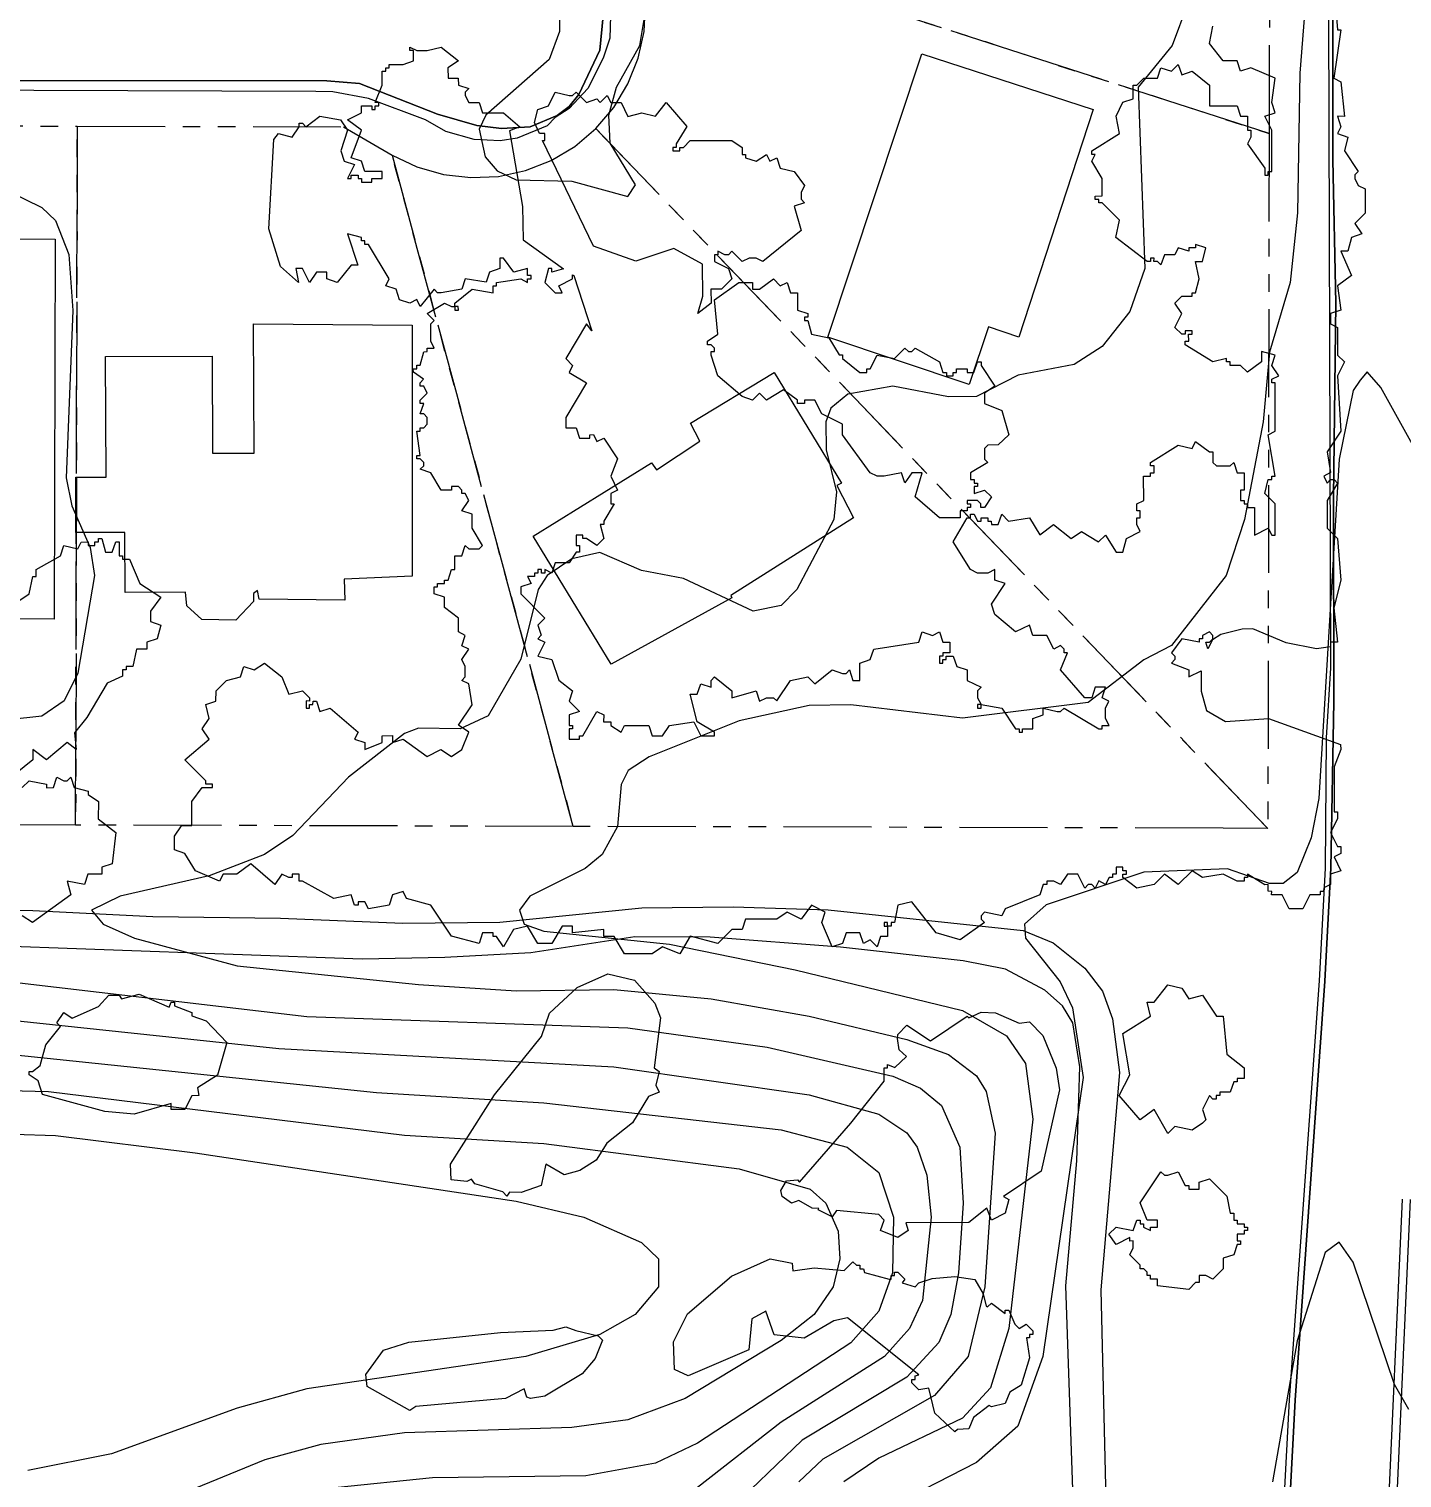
# Model space of a CAD drawing. Header units: metres. Extents: x -550 to 550, y -500 to 950.
# Drawn here: x 52.1 to 151.3, y 738.2 to 842.9 of the extents above; entities that cross this region are included whole.
import ezdxf

# ---------------------------------------------------------------- set-up
doc = ezdxf.new("R2010")
doc.units = ezdxf.units.M
doc.header["$LTSCALE"] = 2
doc.linetypes.add('PHANTOM', pattern=[6.35, 3.175, -0.635, 0.635, -0.635, 0.635, -0.635])
for name, color, linetype in [('SITE-BLDG-EXIST', 7, 'CONTINUOUS'), ('SITE-PROPERTY', 7, 'PHANTOM'), ('SITE-ROAD-CURB', 7, 'CONTINUOUS'), ('SITE-ROAD-GRAVEL', 32, 'CONTINUOUS'), ('SITE-ROAD-PAVED', 7, 'CONTINUOUS'), ('SITE-TREE-CANOPY', 94, 'CONTINUOUS'), ('TOPO-CONTOUR-MAJOR', 8, 'CONTINUOUS'), ('TOPO-CONTOUR-MINOR', 9, 'CONTINUOUS')]:
    doc.layers.add(name, color=color, linetype=linetype)

msp = doc.modelspace()

# ---------------------------------------------------------------- linework, layer by layer
at = {"layer": 'SITE-BLDG-EXIST'}
for points in [[(109.84, 820.6), (116.62, 841.08), (128.99, 837.05), (123.63, 820.61), (121.43, 821.34), (120.04, 817.19)], [(32.49, 798.81), (32.54, 817.54), (44.08, 817.51), (44.11, 827.71), (54.03, 827.69), (53.95, 800.23), (47.38, 800.25), (47.39, 803.12), (39.58, 803.15), (39.57, 798.78)], [(74.91, 803.12), (74.95, 801.61), (68.76, 801.67), (68.65, 802.3), (68.34, 802.08), (68.34, 801.52), (67.08, 800.17), (64.63, 800.2), (63.54, 801.19), (63.45, 802.18), (59.08, 802.17), (59.06, 806.5), (55.52, 806.49), (55.51, 810.48), (57.7, 810.49), (57.67, 819.21), (65.37, 819.23), (65.39, 812.22), (68.39, 812.23), (68.36, 821.56), (79.81, 821.46), (79.81, 803.34)], [(97.09, 811.52), (97.47, 811.02), (100.6, 813.08), (99.92, 814.39), (105.95, 818.05), (110.82, 810.05), (110.48, 809.89), (111.7, 807.55), (102.83, 801.95), (102.9, 801.78), (94.19, 796.97), (88.54, 806.22)]]:
    msp.add_lwpolyline(points, close=True, dxfattribs=at)
at = {"layer": 'SITE-PROPERTY'}
for points in [[(141.71, 835.32), (95.05, 850.38), (93.03, 853.89), (93.05, 867.16), (141.78, 867.1)], [(141.62, 785.11), (93.08, 835.67), (94.38, 837.19), (95.4, 838.9), (96.14, 840.75), (96.56, 842.69), (96.66, 844.68), (96.44, 846.67), (95.89, 848.58), (95.05, 850.38), (141.71, 835.32)], [(55.5, 785.35), (29.98, 785.42), (30.1, 835.93), (55.62, 835.85)], [(91.44, 785.26), (55.5, 785.35), (55.62, 835.85), (74.86, 835.8), (78.36, 833.76)], [(138.39, 785.13), (91.44, 785.26), (78.36, 833.76), (80.16, 832.92), (82.08, 832.36), (84.06, 832.13), (86.05, 832.22), (87.99, 832.64), (89.85, 833.37), (91.56, 834.38), (93.08, 835.67), (141.62, 785.11)]]:
    msp.add_lwpolyline(points, close=True, dxfattribs=at)
at = {"layer": 'SITE-ROAD-CURB'}
for points in [[(142.42, 729.24), (143.19, 743.83), (145.36, 774.11), (145.78, 782.25), (145.86, 791.66), (146.16, 796.71), (145.85, 898.88), (145.9, 950), (146.39, 950), (146.39, 949.79), (146.31, 833.42), (146.54, 823.07), (146.36, 809.01), (146.39, 794.29), (146.17, 782.24), (145.74, 774.09), (143.58, 743.81), (142.81, 729.21)], [(-8.09, 839.14), (73.65, 839.12), (76, 838.93), (81.64, 836.71), (84.47, 835.9), (86.27, 835.68), (88.34, 835.81), (90.28, 836.61), (91.15, 837.27), (91.84, 838.14), (93.36, 841.33), (93.61, 843.81)], [(94.13, 843.82), (94.1, 842.21), (93.6, 840.77), (92.51, 838.56), (91.16, 837.12), (90.14, 836.47), (89.57, 835.86), (87.39, 834.99), (86.17, 834.78), (84.3, 834.88), (82.24, 835.45), (80.77, 836.3), (76.65, 837.84), (74.09, 838.32), (72.86, 838.34), (45.66, 838.44)]]:
    msp.add_lwpolyline(points, dxfattribs=at)
at = {"layer": 'SITE-ROAD-GRAVEL'}
for points in [[(38.96, 779.46), (52.4, 779.19), (61.08, 778.76), (70.31, 778.63), (79.13, 778.28), (86.14, 778.35), (96.41, 779.38), (102.99, 779.46), (109.85, 779.24), (123.95, 777.75), (126.11, 776.84), (128.4, 775.01), (129.68, 773.35), (130.4, 771.37), (130.9, 767.48), (129.56, 751.77), (130, 732.54)], [(127.71, 732.44), (127.02, 752.07), (127.83, 761.11), (128.04, 767.9), (127.52, 771.07), (126.78, 772.29), (125.5, 773.43), (122.66, 774.95), (119.62, 775.55), (110.74, 776.53), (101.34, 777.27), (95.89, 777.28), (88.38, 776.12), (82.16, 775.78), (76.2, 775.68), (48.21, 776.69), (23.86, 776.21), (-17.89, 775.81), (-31.47, 775.21), (-59.46, 775.36), (-72.33, 776.26), (-94.79, 776.88)]]:
    msp.add_lwpolyline(points, dxfattribs=at)
at = {"layer": 'SITE-ROAD-PAVED'}
for points in [[(142.81, 729.21), (143.58, 743.81), (145.74, 774.09), (146.17, 782.24), (146.39, 794.29), (146.36, 809.01), (146.54, 823.07), (146.31, 833.42), (146.39, 950), (154.01, 950)], [(93.61, 843.81), (93.36, 841.33), (91.84, 838.14), (91.15, 837.27), (90.28, 836.61), (88.34, 835.81), (86.27, 835.68), (84.47, 835.9), (81.64, 836.71), (76, 838.93), (73.65, 839.12), (-8.09, 839.14)], [(151.32, 758.33), (150.2, 733.23)], [(150.79, 733.2), (151.92, 758.3)]]:
    msp.add_lwpolyline(points, dxfattribs=at)
at = {"layer": 'SITE-TREE-CANOPY'}
for points in [[(146.4, 845.81), (146.64, 842.81), (146.9, 842.81), (146.39, 839.31), (146.9, 839.06), (147.15, 836.55), (146.65, 836.56), (146.9, 835.81), (146.65, 835.31), (147.4, 835.06), (147.15, 834.06), (148.15, 832.56), (147.9, 832.32), (147.89, 832.06), (148.15, 831.56), (148.65, 831.31), (148.65, 829.56), (147.9, 828.81), (148.4, 828.07), (147.65, 827.81), (147.4, 826.81), (146.9, 826.81), (147.65, 825.06), (146.65, 824.31), (146.9, 822.56), (146.15, 822.31), (146.15, 821.56), (146.65, 821.3), (146.65, 819.31), (147.15, 818.81), (146.65, 817.81), (146.9, 813.81), (145.9, 812.31), (146.15, 810.82), (145.65, 810.56), (145.9, 810.06), (146.15, 810.32), (146.4, 810.31), (146.64, 810.06), (145.9, 808.81), (145.9, 806.81), (146.65, 806.07), (146.9, 803.06), (146.39, 801.06), (146.65, 798.56), (146.15, 798.56), (146.15, 798.23), (145.14, 798.09), (142.94, 798.52), (140.54, 799.53), (139.76, 799.5), (138.22, 799.12), (137.63, 798.74), (137.28, 798.09), (137.15, 798.56), (137.4, 798.56), (137.65, 798.81), (137.65, 799.06), (137.4, 799.31), (136.9, 799.06), (136.9, 798.81), (136.65, 798.81), (136.65, 798.56), (135.4, 798.8), (134.65, 797.8), (134.9, 797.56), (134.9, 797.31), (134.65, 797.06), (135.9, 796.56), (135.9, 796.06), (136.8, 796.51), (136.79, 795.02), (137.18, 793.64), (138.55, 792.85), (141.67, 793.06), (146.86, 791.17), (146.9, 790.81), (146.4, 789.56), (146.4, 786.31), (146.65, 786.31), (146.65, 785.81), (146.15, 784.81), (146.65, 783.81), (146.9, 783.81), (146.9, 783.31), (146.4, 783.06), (146.9, 782.06), (146.14, 781.81), (146.15, 781.06), (145.65, 780.82), (145.64, 780.56), (145.4, 780.56), (145.4, 780.32), (144.65, 780.31), (144.15, 779.3), (143.15, 779.31), (142.65, 780.31), (141.89, 780.31), (141.9, 780.56), (141.65, 780.57), (141.65, 781.07), (141.4, 781.05), (140.15, 781.81), (140.15, 781.56), (139.9, 781.56), (139.9, 781.31), (139.4, 781.31), (138.4, 781.82), (136.9, 781.56), (136.15, 782.06), (135.15, 781.06), (134.15, 781.81), (133.4, 781.07), (132.15, 780.81), (131.15, 781.56), (131.15, 781.81), (131.4, 781.81), (131.4, 782.06), (131.15, 782.06), (131.15, 782.31), (130.65, 782.31), (130.65, 781.81), (130.4, 781.81), (130.4, 781.56), (130.15, 781.56), (129.9, 781.06), (129.4, 781.32), (129.14, 780.81), (128.9, 781.06), (128.65, 781.06), (128.4, 780.8), (127.9, 781.81), (127.14, 781.81), (126.64, 781.06), (126.15, 781.31), (125.65, 781.31), (125.65, 781.06), (125.4, 781.06), (125.15, 780.31), (122.65, 779.31), (122.4, 778.81), (121.14, 779.06), (120.9, 778.81), (120.9, 778.56), (121.15, 778.31), (119.4, 777.06), (117.65, 777.56), (115.9, 779.81), (114.9, 779.57), (114.65, 778.31), (114.4, 778.31), (114.4, 778.06), (114.15, 778.06), (114.15, 777.31), (113.65, 777.31), (113.4, 776.56), (112.9, 777.06), (112.4, 776.81), (112.15, 777.56), (111.15, 777.56), (110.9, 776.81), (110.15, 776.56), (109.4, 778.32), (109.65, 779.06), (108.65, 779.56), (107.9, 778.56), (106.9, 779.06), (106.15, 778.56), (103.9, 778.56), (103.65, 777.81), (102.9, 777.81), (101.9, 776.81), (99.89, 777.32), (99.15, 776.06), (97.9, 776.56), (97.15, 776.06), (95.15, 776.06), (94.4, 777.31), (93.65, 777.31), (93.65, 777.81), (91.4, 777.56), (91.4, 778.06), (90.65, 778.06), (89.9, 776.81), (88.9, 776.81), (88.15, 778.06), (87.14, 777.81), (86.4, 776.57), (85.9, 777.31), (85.65, 777.31), (85.65, 777.56), (84.9, 777.56), (84.65, 776.81), (82.65, 777.32), (81.15, 779.56), (79.4, 780.06), (79.15, 780.56), (78.4, 780.31), (78.14, 779.56), (76.65, 779.31), (76.4, 779.82), (75.9, 779.8), (75.9, 779.56), (75.65, 779.56), (75.4, 780.31), (74.15, 780.06), (71.9, 781.31), (71.65, 781.31), (71.65, 781.81), (71.15, 781.81), (71.15, 781.56), (70.9, 781.56), (70.4, 781.81), (69.9, 781.06), (68.15, 782.56), (67.14, 781.81), (66.15, 781.81), (65.89, 781.31), (64.15, 782.06), (63.4, 783.31), (62.65, 783.56), (62.65, 784.56), (63.15, 785.31), (63.9, 785.32), (63.9, 787.06), (64.65, 788.06), (65.4, 788.06), (65.4, 788.31), (64.9, 788.31), (64.9, 788.56), (63.4, 790.06), (65.15, 791.57), (64.64, 792.31), (65.14, 793.06), (64.9, 794.06), (65.64, 794.31), (65.65, 795.06), (66.4, 795.81), (67.4, 796.06), (67.65, 796.81), (68.4, 796.56), (69.14, 797.06), (70.4, 796.06), (70.9, 794.81), (71.89, 795.06), (72.4, 794.56), (72.4, 794.31), (72.15, 794.32), (72.15, 793.81), (72.4, 793.81), (72.4, 794.06), (72.64, 794.06), (72.65, 794.31), (72.9, 794.31), (73.15, 793.56), (73.89, 793.81), (75.9, 792.06), (75.65, 791.56), (76.4, 791.31), (76.4, 790.81), (77.65, 791.32), (77.65, 791.81), (78.4, 791.82), (78.4, 791.31), (79.15, 791.56), (80.9, 790.31), (81.89, 790.81), (82.65, 790.31), (83.4, 790.81), (83.9, 792.06), (83.15, 792.57), (84.15, 794.05), (83.9, 795.56), (83.4, 795.81), (83.65, 796.06), (83.65, 796.81), (83.4, 797.31), (83.9, 798.06), (83.4, 798.3), (83.65, 799.06), (83.15, 799.31), (83.15, 800.31), (82.15, 801.07), (82.15, 801.81), (81.4, 802.06), (81.4, 802.56), (81.65, 802.56), (81.65, 802.81), (82.15, 802.81), (82.15, 803.06), (82.4, 803.06), (82.65, 803.81), (82.89, 803.81), (82.9, 804.81), (83.39, 804.81), (83.65, 805.56), (83.9, 805.31), (84.65, 805.31), (84.9, 805.56), (84.15, 806.81), (84.15, 807.81), (83.4, 808.06), (83.9, 808.81), (83.65, 809.31), (83.4, 809.31), (83.4, 809.56), (83.15, 809.81), (82.65, 809.81), (82.65, 809.56), (81.9, 809.56), (81.15, 810.81), (80.4, 811.06), (80.65, 811.31), (80.65, 811.56), (80.4, 811.81), (80.15, 811.81), (80.15, 812.06), (80.4, 812.06), (80.15, 813.82), (80.4, 813.82), (80.39, 814.06), (80.65, 814.06), (80.9, 814.32), (80.9, 814.8), (80.65, 815.06), (80.4, 815.06), (80.65, 815.81), (80.4, 815.81), (80.4, 816.06), (80.9, 816.56), (80.65, 817.06), (80.4, 817.06), (80.4, 817.31), (80.64, 817.56), (79.9, 818.07), (79.89, 818.31), (80.15, 818.31), (80.15, 818.57), (80.4, 818.57), (80.65, 819.55), (80.9, 819.57), (80.9, 819.81), (81.4, 819.81), (81.15, 820.31), (81.15, 821.56), (81.39, 821.81), (80.9, 822.31), (82.15, 823.06), (82.65, 822.81), (82.9, 822.81), (82.9, 823.06), (84.15, 824.06), (85.65, 823.81), (85.65, 824.31), (85.9, 824.31), (85.9, 824.56), (87.65, 824.81), (88.15, 824.56), (88.15, 824.81), (88.4, 824.81), (88.4, 825.06), (88.15, 825.06), (88.15, 825.56), (87.15, 825.31), (86.4, 826.31), (86.15, 826.31), (86.15, 825.57), (85.39, 825.31), (85.15, 824.57), (83.65, 824.81), (83.4, 824.06), (81.9, 823.81), (81.65, 823.81), (81.4, 824.06), (80.4, 822.81), (80.15, 823.32), (79.65, 823.06), (78.9, 823.31), (78.65, 824.06), (77.9, 824.31), (78.15, 824.81), (76.65, 827.31), (76.4, 827.31), (76.4, 827.56), (76.15, 827.56), (76.15, 827.81), (75.15, 828.06), (75.89, 825.81), (75.4, 825.81), (74.4, 824.56), (73.65, 824.81), (73.65, 825.31), (72.9, 825.3), (72.4, 824.56), (71.9, 825.56), (71.4, 825.56), (71.6, 824.55), (70.31, 825.7), (69.46, 828.42), (69.82, 834.88), (70.15, 835.31), (71.15, 835.06), (71.65, 835.81), (71.65, 836.06), (71.9, 836.06), (72.14, 835.81), (73.15, 836.56), (74.64, 836.31), (75.15, 835.56), (74.65, 834.06), (74.9, 833.31), (75.64, 833.07), (75.14, 832.07), (75.4, 832.06), (75.4, 832.31), (75.9, 832.31), (75.9, 832.06), (76.15, 832.06), (76.15, 831.81), (76.65, 831.81), (76.9, 831.81), (76.9, 832.06), (77.64, 832.06), (77.65, 832.56), (76.4, 832.56), (76.15, 833.31), (75.4, 833.56), (76.15, 835.56), (75.15, 836.31), (76.15, 836.81), (76.15, 837.31), (76.9, 837.31), (76.9, 837.06), (77.15, 837.06), (77.15, 837.31), (77.4, 837.31), (77.4, 837.56), (77.15, 837.56), (77.65, 838.81), (77.65, 839.81), (77.9, 839.81), (77.9, 840.06), (78.15, 840.06), (78.15, 840.31), (79.15, 840.31), (79.9, 840.56), (79.9, 841.31), (79.65, 841.31), (79.65, 841.56), (80.15, 841.31), (80.9, 841.31), (81.9, 841.56), (83.15, 840.56), (82.39, 840.06), (82.4, 839.31), (83.14, 839.31), (83.15, 838.81), (83.9, 838.56), (83.65, 838.31), (83.65, 838.06), (83.9, 837.56), (84.65, 837.56), (84.9, 836.81), (86.4, 836.81), (87.58, 835.8), (86.83, 835.5), (87.79, 830.04), (87.84, 827.64), (90.75, 825.53), (89.9, 825.3), (89.9, 825.56), (89.65, 825.56), (89.4, 824.56), (90.15, 823.81), (90.64, 823.81), (90.4, 824.31), (91.4, 824.81), (91.4, 825.11), (91.5, 825.05), (92.8, 821.05), (92.4, 821.56), (90.9, 819.06), (91.4, 818.56), (91.15, 818.06), (92.4, 817.31), (90.9, 814.81), (90.9, 814.06), (91.65, 814.06), (91.89, 813.31), (92.65, 813.31), (92.65, 813.55), (92.9, 813.57), (93.14, 813.06), (93.65, 813.31), (94.65, 811.81), (94.15, 810.56), (94.65, 809.56), (94.15, 809.31), (94.15, 808.56), (94.4, 808.56), (93.65, 807.31), (93.65, 807.06), (93.4, 807.06), (93.65, 806.06), (93.15, 805.56), (92.4, 806.06), (92.15, 806.06), (92.15, 806.31), (91.65, 806.31), (91.65, 805.56), (91.9, 805.56), (91.9, 805.06), (91.65, 805.06), (91.15, 804.31), (90.15, 804.31), (89.9, 803.56), (89.4, 803.81), (89.4, 803.56), (89.15, 803.56), (89.15, 803.81), (88.9, 803.82), (88.9, 803.56), (88.65, 803.56), (88.64, 803.31), (88.15, 803.32), (88.4, 802.81), (87.65, 802.56), (87.65, 802.06), (89.4, 800.31), (88.9, 799.81), (89.14, 799.07), (88.9, 798.81), (89.4, 798.56), (88.9, 797.56), (89.9, 797.31), (90.4, 795.82), (91.4, 795.06), (91.15, 794.31), (91.9, 793.56), (91.15, 793.31), (91.14, 792.56), (91.4, 792.55), (91.4, 792.31), (91.14, 792.31), (91.15, 791.57), (91.89, 791.56), (91.89, 791.81), (92.15, 791.81), (93.15, 793.56), (93.65, 793.31), (93.64, 792.81), (94.15, 792.81), (94.15, 792.56), (94.9, 792.06), (95.15, 792.56), (96.9, 792.56), (97.15, 791.81), (97.9, 791.81), (98.4, 792.56), (100.15, 792.81), (100.65, 791.81), (101.65, 791.81), (101.65, 792.06), (100.4, 792.81), (99.9, 794.81), (100.4, 794.81), (100.65, 795.56), (101.4, 795.31), (101.4, 795.81), (101.65, 796.06), (102.9, 795.06), (102.89, 794.56), (104.65, 795.06), (104.9, 794.31), (105.4, 794.56), (105.9, 794.56), (106.15, 794.32), (107.15, 795.8), (108.4, 796.06), (108.9, 795.56), (110.15, 796.56), (110.9, 796.31), (111.15, 796.31), (111.4, 796.56), (111.64, 795.81), (112.15, 795.81), (112.15, 797.06), (112.9, 797.31), (113.15, 798.06), (116.4, 798.56), (116.65, 799.31), (117.4, 799.06), (117.9, 799.31), (118.15, 798.56), (118.65, 798.56), (118.65, 797.81), (118.15, 797.81), (118.15, 797.56), (117.9, 797.56), (117.9, 797.06), (118.15, 797.06), (118.15, 797.31), (118.39, 797.31), (118.39, 797.56), (118.9, 797.56), (119.15, 796.81), (119.9, 796.56), (119.9, 795.81), (120.9, 795.31), (120.65, 795.06), (120.64, 794.56), (120.9, 794.06), (122.4, 793.8), (123.39, 792.31), (123.65, 792.31), (123.65, 792.06), (123.9, 792.06), (123.9, 792.31), (124.64, 792.31), (124.65, 793.06), (125.4, 793.31), (125.4, 793.81), (126.39, 793.56), (126.65, 793.55), (126.9, 793.81), (129.4, 792.31), (129.65, 792.3), (129.65, 792.56), (130.15, 792.56), (129.9, 793.06), (129.9, 793.81), (130.14, 794.31), (129.65, 794.56), (129.9, 795.31), (129.15, 795.31), (128.9, 794.56), (128.4, 794.56), (126.65, 796.56), (127.15, 797.81), (126.9, 797.81), (126.9, 798.06), (126.65, 798.32), (126.15, 798.06), (125.65, 799.06), (124.65, 799.06), (124.39, 799.81), (123.4, 799.31), (121.9, 800.56), (121.65, 801.31), (122.65, 802.81), (121.9, 803.06), (121.9, 803.81), (121.4, 803.56), (120.65, 803.56), (120.14, 803.81), (118.9, 805.81), (119.9, 807.56), (120.15, 807.56), (120.15, 807.81), (120.4, 807.81), (120.65, 807.31), (120.9, 807.31), (120.9, 807.56), (121.4, 807.56), (121.4, 807.31), (121.64, 807.31), (121.65, 807.07), (122.15, 807.06), (122.4, 807.81), (122.89, 807.31), (124.4, 807.56), (125.15, 806.32), (126.14, 807.06), (127.4, 806.06), (128.15, 806.56), (129.39, 805.81), (129.9, 806.31), (130.65, 805.06), (131.15, 805.06), (131.4, 806.06), (132.4, 806.56), (132.15, 807.06), (132.15, 807.56), (132.39, 807.56), (132.4, 808.06), (132.15, 808.06), (132.15, 808.56), (132.65, 808.81), (132.64, 810.56), (133.15, 810.57), (133.15, 810.81), (133.4, 810.81), (133.4, 811.31), (133.15, 811.31), (133.14, 811.56), (135.15, 812.81), (136.15, 812.56), (136.4, 813.06), (137.4, 812.31), (137.65, 812.31), (137.65, 811.56), (137.9, 811.3), (138.89, 811.31), (139.15, 811.56), (139.4, 810.81), (139.9, 810.81), (139.9, 809.56), (139.65, 809.56), (139.65, 808.81), (139.9, 808.81), (139.9, 808.57), (140.15, 808.57), (140.15, 808.31), (140.65, 808.31), (140.65, 806.31), (141.65, 806.81), (141.9, 806.31), (142.15, 806.3), (142.15, 808.56), (141.4, 809.31), (141.65, 810.31), (141.9, 810.31), (141.9, 810.57), (142.14, 810.57), (141.65, 813.56), (142.15, 813.81), (142.15, 817.31), (141.9, 817.31), (141.9, 817.56), (142.4, 817.81), (141.9, 818.56), (142.15, 819.31), (141.15, 819.57), (141.15, 818.81), (140.15, 818.07), (139.65, 818.56), (138.9, 818.56), (138.9, 818.81), (138.64, 818.81), (138.64, 819.06), (137.65, 818.81), (135.65, 820.06), (135.65, 820.31), (135.9, 820.31), (135.89, 820.81), (136.15, 820.81), (136.15, 821.06), (135.65, 821.06), (135.65, 820.81), (135.4, 820.81), (134.9, 821.31), (135.4, 822.31), (134.9, 823.06), (135.4, 823.56), (136.15, 823.57), (136.15, 823.81), (136.4, 823.81), (136.65, 824.81), (136.4, 826.06), (136.9, 826.06), (137.15, 827.06), (136.39, 827.31), (136.4, 827.06), (135.9, 827.06), (135.9, 826.81), (135.14, 827.06), (134.9, 826.56), (134.15, 826.56), (133.9, 825.82), (133.65, 826.06), (133.39, 826.06), (133.4, 826.31), (133.15, 826.31), (133.15, 826.06), (132.9, 826.06), (130.64, 827.81), (130.9, 829.06), (129.65, 830.31), (129.4, 830.31), (129.4, 830.56), (129.15, 830.56), (129.15, 830.8), (129.64, 830.82), (129.65, 832.06), (128.9, 833.31), (129.15, 833.81), (128.9, 833.81), (128.9, 834.06), (130.9, 835.31), (130.65, 836.56), (131.15, 837.57), (131.9, 837.81), (131.89, 838.81), (132.15, 838.81), (132.65, 839.31), (133.65, 839.31), (133.9, 840.06), (134.65, 839.81), (135.15, 840.31), (135.4, 839.56), (136.15, 839.81), (137.4, 838.81), (137.4, 837.31), (139.4, 837.31), (139.65, 836.56), (140.15, 836.56), (140.15, 835.56), (140.4, 835.56), (140.4, 835.06), (140.15, 834.56), (141.4, 832.81), (141.4, 832.31), (141.65, 832.31), (141.65, 832.56), (141.9, 832.56), (141.9, 835.56), (141.4, 836.56), (142.15, 836.81), (141.9, 837.56), (142.15, 839.31), (140.4, 840.06), (139.65, 839.81), (139.4, 840.56), (138.4, 840.56), (137.4, 841.81), (137.65, 843.06)], [(50.65, 801.06), (52.15, 802.06), (52.4, 803.31), (52.65, 803.31), (52.65, 803.81), (54.4, 804.81), (54.65, 805.56), (55.65, 805.32), (55.9, 805.8), (56.4, 805.82), (56.4, 805.56), (56.9, 805.56), (56.9, 805.81), (57.15, 805.81), (57.15, 806.06), (57.4, 806.06), (57.65, 805.06), (58.15, 805.06), (58.4, 805.81), (58.64, 805.81), (58.65, 804.81), (58.9, 804.81), (58.9, 804.56), (59.39, 804.57), (60.15, 802.81), (61.65, 801.82), (60.9, 800.81), (60.9, 800.06), (61.65, 799.81), (61.4, 798.81), (60.65, 798.56), (60.65, 798.06), (59.9, 798.06), (59.64, 796.81), (59.15, 796.81), (59.15, 796.56), (58.9, 796.56), (58.9, 796.12), (57.78, 795.61), (56.3, 793.12), (55.41, 792.02), (55.54, 790.81), (54.9, 791.31), (53.4, 790.06), (52.4, 790.81), (52.4, 790.06), (51.15, 789.06)], [(51.65, 788.06), (52.15, 788.56), (53.4, 788.31), (53.4, 788.05), (53.9, 788.07), (54.15, 788.81), (54.65, 788.56), (54.9, 788.56), (55.15, 788.81), (55.4, 788.06), (56.4, 787.81), (56.4, 787.56), (57.15, 787.06), (57.14, 785.81), (58.4, 784.81), (58.15, 782.56), (57.4, 782.31), (57.4, 781.81), (56.39, 781.81), (56.15, 781.07), (54.9, 781.31), (55.15, 780.31), (52.39, 778.31), (51.64, 778.81)]]:
    msp.add_lwpolyline(points, dxfattribs=at)
for points in [[(100.8, 823.56), (100.79, 825.87), (98.72, 827.01), (95.97, 826.1), (92.9, 827.18), (89.22, 834.81), (89.4, 834.81), (89.4, 835.31), (89, 835.31), (88.65, 836.11), (88.9, 837.06), (89.65, 837.31), (90.15, 838.31), (91.15, 838.06), (91.4, 838.06), (91.65, 838.31), (92.4, 837.56), (93.15, 837.81), (93.4, 837.56), (93.9, 838.06), (94.15, 837.56), (94.9, 837.56), (95.4, 836.55), (96.4, 836.81), (97.39, 836.56), (98.15, 837.56), (99.65, 835.82), (98.89, 834.56), (98.89, 834.31), (98.65, 834.31), (98.65, 834.06), (99.15, 834.06), (99.15, 834.31), (99.4, 834.31), (99.9, 834.81), (102.9, 834.81), (103.65, 834.31), (103.65, 833.81), (103.9, 833.81), (103.9, 833.56), (104.65, 833.31), (105.4, 833.81), (105.65, 833.32), (106.15, 833.56), (106.4, 832.81), (107.4, 832.56), (108.15, 831.55), (107.9, 831.05), (107.9, 830.57), (108.15, 830.31), (107.4, 830.07), (107.9, 828.31), (105.15, 826.06), (104.65, 826.31), (104.15, 826.31), (103.64, 826.07), (102.9, 826.81), (102.65, 826.56), (102.4, 826.56), (101.9, 826.81), (101.9, 826.56), (101.65, 826.56), (101.65, 826.06), (102.65, 825.56), (102.9, 824.81), (102.15, 824.07), (101.39, 824.06), (101.4, 823.07), (100.45, 822.31)], [(106.39, 824.32), (106.9, 824.56), (107.15, 823.81), (107.65, 823.81), (107.65, 822.56), (108.4, 822.31), (108.4, 822.05), (108.15, 822.06), (108.15, 821.81), (108.4, 821.81), (108.65, 820.81), (109.9, 820.56), (110.65, 819.32), (110.9, 819.32), (110.9, 819.06), (112.15, 818.06), (112.65, 818.06), (112.65, 818.31), (112.9, 818.31), (113.4, 819.31), (114.65, 819.07), (115.4, 819.81), (115.65, 819.57), (115.9, 819.56), (116.15, 819.81), (117.9, 818.81), (118.15, 818.06), (118.4, 818.06), (118.4, 817.82), (118.9, 817.81), (118.9, 818.06), (119.14, 818.06), (119.14, 818.31), (119.9, 818.31), (119.9, 818.06), (120.39, 818.06), (120.65, 818.81), (120.9, 818.81), (120.9, 818.56), (121.9, 817.07), (121.15, 816.57), (121.15, 815.81), (122.4, 815.31), (122.9, 813.56), (122.15, 812.82), (121.4, 812.81), (121.15, 812.56), (121.14, 811.8), (121.4, 811.56), (120.15, 810.8), (120.15, 810.32), (120.4, 810.32), (120.4, 810.06), (120.65, 810.06), (120.65, 809.81), (120.4, 809.81), (120.4, 809.31), (121.15, 809.56), (121.65, 809.06), (121.15, 808.31), (120.89, 808.31), (120.89, 808.56), (120.65, 808.81), (119.9, 808.81), (119.9, 808.56), (120.15, 808.56), (120.15, 808.31), (119.9, 808.31), (119.9, 808.06), (119.4, 808.06), (119.4, 807.56), (117.9, 807.56), (116.15, 809.06), (116.65, 810.81), (115.9, 810.81), (115.4, 810.07), (115.15, 810.81), (113.9, 810.56), (113.4, 810.56), (112.9, 810.81), (110.9, 813.56), (110.9, 814.31), (109.39, 815.06), (108.9, 816.06), (108.15, 816.06), (108.15, 815.81), (107.65, 815.82), (107.65, 816.06), (106.64, 816.81), (105.4, 816.06), (104.9, 816.56), (104.4, 816.06), (103.65, 816.31), (101.9, 817.81), (101.4, 819.31), (101.4, 819.56), (101.65, 819.56), (101.65, 819.81), (101.4, 820.06), (101.15, 820.06), (101.14, 820.31), (101.9, 820.81), (101.65, 823.31), (103.4, 824.56), (104.4, 824.56), (104.4, 824.06), (104.9, 824.06), (105.9, 824.81)], [(82.9, 822.56), (83.15, 822.55), (83.14, 822.81), (82.9, 822.81)], [(120.64, 794.06), (120.65, 793.81), (120.9, 793.81), (120.9, 794.06)], [(114.15, 778.31), (113.9, 778.31), (113.9, 778.06), (114.15, 778.06)], [(83.76, 759.61), (82.63, 759.73), (82.57, 760.86), (85.75, 765.88), (89.16, 770.08), (89.74, 771.78), (91.72, 773.63), (93.95, 774.61), (95.87, 774.15), (97.33, 772.48), (97.74, 771.44), (97.28, 767.81), (97.65, 767.56), (97.4, 766.56), (97.65, 766.06), (96.87, 765.75), (95.73, 763.84), (93.88, 762.38), (93.1, 761.15), (91.93, 760.4), (90.79, 760.09), (89.46, 760.85), (89.13, 759.33), (87.69, 758.81), (86.85, 758.83), (86.65, 758.56), (86.35, 758.86), (84.33, 759.43), (84.09, 759.78)], [(135.9, 772.81), (136.9, 773.06), (137.9, 771.56), (138.4, 771.56), (138.65, 768.81), (139.9, 767.81), (139.9, 767.06), (139.4, 767.06), (139.4, 766.81), (139.15, 766.81), (138.9, 766.06), (138.15, 766.06), (138.15, 765.81), (137.89, 765.81), (137.89, 765.56), (137.65, 765.56), (137.4, 765.81), (136.9, 764.81), (137.15, 764.06), (136.9, 763.81), (136.15, 763.31), (134.9, 763.57), (134.39, 763.07), (133.4, 764.81), (132.39, 764.06), (130.89, 765.81), (131.65, 767.31), (131.15, 770.31), (133.15, 771.55), (132.9, 772.56), (133.4, 772.56), (134.39, 773.81), (135.4, 773.57)], [(54.15, 771.06), (54.65, 771.81), (55.26, 771.4), (57.15, 772.24), (57.9, 773.07), (58.64, 773.06), (58.81, 772.81), (60.08, 773.15), (62.26, 772.2), (62.4, 772.56), (62.65, 772.56), (62.65, 772.31), (63.89, 771.81), (63.89, 771.58), (64.93, 771.21), (66.43, 769.65), (65.74, 767.29), (64.3, 766.37), (64.4, 765.82), (63.9, 765.8), (63.39, 764.82), (62.4, 764.81), (62.4, 765.24), (59.74, 764.48), (57.61, 764.66), (53.12, 765.9), (52.8, 766.88), (52.15, 767.31), (52.15, 767.56), (52.39, 767.56), (52.95, 767.99), (53.34, 769.49), (54.41, 770.8)], [(110.15, 757.06), (109.14, 757.56), (109.19, 757.65), (108.7, 757.69), (107.74, 758.24), (107.2, 758.05), (106.53, 758.52), (106.44, 758.95), (106.84, 759.65), (107.65, 759.73), (107.79, 759.56), (111.5, 763.82), (113.9, 766.86), (113.9, 767.81), (114.15, 767.81), (114.15, 768.06), (114.68, 767.85), (115.51, 768.64), (114.99, 769.13), (114.86, 769.95), (114.9, 770.22), (115.54, 770.89), (117.26, 769.76), (119.9, 771.56), (120.02, 771.44), (120.92, 771.83), (121.94, 771.79), (123.65, 771.04), (124.41, 771.15), (125.36, 770.16), (126.33, 767.79), (126.56, 766.22), (125.25, 760.36), (122.52, 758.53), (122.9, 758.31), (122.65, 757.31), (121.65, 756.81), (121.32, 757.69), (120.02, 756.64), (115.48, 756.63), (115.64, 756.06), (114.9, 755.56), (113.65, 756.06), (113.9, 756.81), (113.53, 757.22), (110.46, 757.52)], [(135.65, 759.32), (135.9, 759.32), (135.9, 759.06), (136.65, 759.06), (136.65, 759.56), (137.4, 759.81), (138.65, 758.56), (138.9, 757.31), (139.15, 757.31), (139.15, 756.81), (139.4, 756.81), (139.4, 756.56), (139.9, 756.56), (139.9, 756.31), (140.15, 756.31), (140.15, 756.06), (139.9, 756.06), (139.9, 755.81), (139.4, 755.81), (139.4, 755.31), (139.65, 755.31), (139.65, 755.06), (139.4, 755.06), (139.15, 754.31), (138.4, 754.06), (138.4, 753.31), (137.65, 752.56), (137.15, 752.81), (136.65, 752.81), (136.65, 752.31), (136.4, 752.31), (135.9, 751.81), (133.65, 752.07), (133.65, 752.55), (133.15, 752.56), (133.15, 752.81), (132.9, 752.81), (132.9, 753.06), (132.65, 753.31), (132.39, 753.31), (132.4, 753.56), (131.64, 754.31), (131.9, 754.82), (131.9, 755.32), (131.65, 755.3), (131.65, 755.56), (130.65, 755.06), (130.14, 755.81), (130.65, 756.31), (131.9, 756.06), (132.15, 756.81), (132.4, 756.81), (132.4, 756.56), (132.64, 756.56), (132.64, 756.3), (133.15, 756.06), (133.15, 756.32), (133.65, 756.31), (133.65, 756.82), (132.9, 756.81), (132.4, 758.06), (133.9, 760.31), (134.15, 760.06), (134.4, 760.06), (135.15, 760.31)], [(104.34, 749.68), (104.12, 747.44), (99.74, 745.56), (98.77, 746.03), (98.68, 748.03), (99.7, 750.04), (102.87, 752.78), (105.66, 754.01), (107.26, 753.71), (107.31, 753.15), (108.84, 753.38), (111.01, 753.17), (111.65, 753.81), (111.9, 753.56), (112.14, 753.56), (112.14, 753.31), (112.4, 753.31), (112.49, 753.03), (114.26, 752.56), (114.4, 752.56), (114.4, 752.81), (114.65, 752.81), (114.65, 753.06), (114.9, 753.06), (115.39, 752.56), (115.21, 752.28), (116.15, 752), (116.41, 752.28), (117.36, 752.6), (119.02, 752.74), (120.46, 752.54), (121.05, 751.49), (121.26, 750.6), (121.38, 750.55), (121.65, 750.81), (122.64, 750.06), (122.65, 750.31), (122.9, 750.31), (123.34, 749.31), (123.65, 749), (124.15, 749.31), (124.64, 748.81), (124.65, 748.56), (124.4, 748.56), (124.4, 748.31), (124.19, 748.31), (124.39, 746.87), (123.79, 744.9), (122.98, 744.4), (122.65, 743.56), (121.65, 743.32), (121.49, 743.42), (120.35, 742.55), (120.01, 741.74), (119.21, 741.68), (119.01, 741.53), (117.56, 742.86), (117.13, 744.68), (116.4, 744.56), (115.9, 745.06), (115.9, 745.31), (116.15, 745.31), (116.15, 745.56), (116.4, 745.64), (111.26, 749.75), (110.27, 749.55), (108.13, 748.28), (105.97, 748.53), (105.35, 750.23)], [(91.64, 748.84), (93.24, 748.46), (93.56, 748.15), (93.04, 746.82), (92.09, 745.71), (89.4, 744.11), (88.35, 743.93), (88.09, 744.02), (87.9, 744.64), (86.56, 743.92), (80.08, 743.35), (79.65, 743.06), (76.56, 744.79), (76.47, 745.67), (77.73, 747.43), (79.56, 748.01), (86.19, 748.71), (90, 748.87), (90.92, 749.12)]]:
    msp.add_lwpolyline(points, close=True, dxfattribs=at)
at = {"layer": 'TOPO-CONTOUR-MAJOR'}
for points in [[(49.03, 771.46), (70.19, 769.22), (94.37, 767.88), (108.48, 765.88), (113.51, 764.46), (115.53, 763.13), (116.28, 762.08), (116.99, 760.06), (117.3, 757.04), (116.68, 751), (115.74, 748.98), (113.93, 746.97), (106.46, 742.23), (100.42, 737.5)], [(151.8, 743.13), (150.77, 744.95), (147.77, 753.77), (146.77, 755.22), (145.76, 754.48), (143.74, 748.09), (141.96, 737.9)]]:
    msp.add_lwpolyline(points, dxfattribs=at)
at = {"layer": 'TOPO-CONTOUR-MINOR'}
for points in [[(144.72, 849.74), (143.94, 839.67), (143.75, 829.59), (143.23, 824.55), (141.73, 819.51), (141.29, 814.48), (139.93, 807.42), (138.61, 803.39), (134.67, 798.32), (132.66, 797.3), (128.63, 794.2), (119.56, 793.09), (111.5, 794.05), (108.48, 794), (103.44, 792.88), (96.92, 790.29), (95.42, 789.29), (94.91, 788.28), (94.65, 785.26), (93.53, 783.24), (92.3, 782.23), (88.32, 780.23), (87.56, 779.21), (87.89, 778.2), (89.33, 777.7), (98.4, 776.76), (107.47, 774.91), (119.56, 771.95), (122.74, 770.14), (124.11, 768.13), (124.64, 764.1), (122.9, 748.98), (121.58, 744.7), (119.56, 742.5), (113.51, 739.61), (111, 737.9)], [(135.84, 844.7), (134.7, 841.68), (132.24, 838.66), (132.73, 825.56), (131.65, 822.45), (129.64, 819.92), (127.62, 818.62), (123.59, 817.87), (120.57, 816.31), (118.55, 816.29), (114.52, 817.07), (111.28, 816.49), (110.05, 815.48), (109.7, 814.48), (109.71, 812.46), (110.46, 809.44), (110.27, 807.42), (107.59, 802.38), (106.46, 801.21), (104.45, 800.82), (99.41, 803.18), (96.38, 803.75), (93.36, 805.05), (91.35, 804.58), (89.57, 803.39), (88.92, 802.38), (87.65, 797.35), (85.3, 793.26), (83.29, 792.32), (80.26, 792.36), (79.26, 791.97), (75.22, 788.81), (71.19, 784.6), (69.15, 783.24), (65.15, 781.7), (58.71, 780.22), (56.64, 779.21), (57.5, 778.2), (59.76, 777.19), (67.17, 775.18), (80.26, 773.85), (87.32, 773.39), (94.37, 773.47), (101.42, 772.8), (108.48, 771.55), (115.53, 769.87), (118.55, 768.78), (120.57, 767.23), (121.28, 766.11), (121.92, 763.09), (121.18, 752), (119.96, 746.97), (117.54, 744.14), (109.48, 739.56), (107.73, 737.9)], [(90.45, 844.7), (90.46, 842.69), (89.71, 840.67), (85.12, 836.64), (84.64, 835.64), (85.08, 833.62), (85.94, 832.61), (87.32, 831.97), (91.35, 831.87), (95.38, 830.76), (95.95, 831.61), (94.11, 834.63), (94.02, 836.64), (94.56, 838.66), (96.25, 841.68), (96.6, 843.7)], [(48.02, 832.42), (53.06, 829.96), (54.06, 829.04), (55.01, 826.57), (55.3, 822.54), (54.82, 810.45), (55.24, 808.43), (56.56, 805.41), (56.87, 803.39), (55.66, 796.34), (54.67, 794.32), (53.06, 793.23), (37.94, 791.56)], [(154.83, 807.86), (149.79, 816.96), (148.78, 818.09), (148.29, 817.5), (147.77, 816.74), (146.77, 811.79), (145.29, 787.27), (144.75, 784.43), (143.74, 781.92), (142.73, 781.14), (141.73, 781.14), (138.7, 782.19), (132.66, 781.95), (125.61, 779.6), (124.05, 778.2), (124.12, 777.19), (126.61, 774.04), (127.5, 772.16), (128.28, 767.12), (125.36, 746.97), (123.55, 741.93), (120.57, 739.31), (113.91, 735.88)], [(51.04, 774.01), (72.2, 771.53), (95.38, 770.7), (105.45, 769.32), (114.52, 767.21), (116.54, 766.34), (118.05, 765.1), (119.36, 762.08), (119.6, 758.05), (119.27, 753.01), (118.71, 749.99), (117.85, 747.97), (115.53, 745.48), (107.98, 740.92), (102.43, 735.57)], [(49.03, 768.98), (77.24, 766.04), (89.33, 765.29), (106.46, 763.34), (111.23, 762.08), (113.51, 760.26), (114.57, 757.04), (114.5, 753.01), (113.51, 750.25), (111.5, 747.96), (100.42, 740.71), (97.39, 739.25), (92.35, 738.34), (81.27, 738.2), (74.22, 737.47)], [(8.72, 767.24), (53.55, 766.11), (79.26, 762.96), (89.33, 762.35), (103.44, 760.53), (108.55, 759.06), (109.7, 758.05), (110.58, 756.03), (110.71, 754.02), (110.22, 752), (108.85, 749.99), (106.46, 748.13), (99.54, 743.94), (95.38, 742.38), (91.35, 741.84), (79.26, 741.46), (73.21, 740.62), (69.18, 739.49), (60.11, 735.8)], [(45, 763.23), (54.06, 762.94), (64.14, 761.68), (87.32, 758.19), (92.22, 757.04), (96.38, 755.19), (97.6, 754.02), (97.61, 752), (95.92, 749.99), (93.36, 748.55), (88.01, 746.97), (72.2, 744.62), (67.16, 743.23), (58.1, 739.94), (52.05, 738.74)]]:
    msp.add_lwpolyline(points, dxfattribs=at)

doc.saveas('drawing.dxf')
